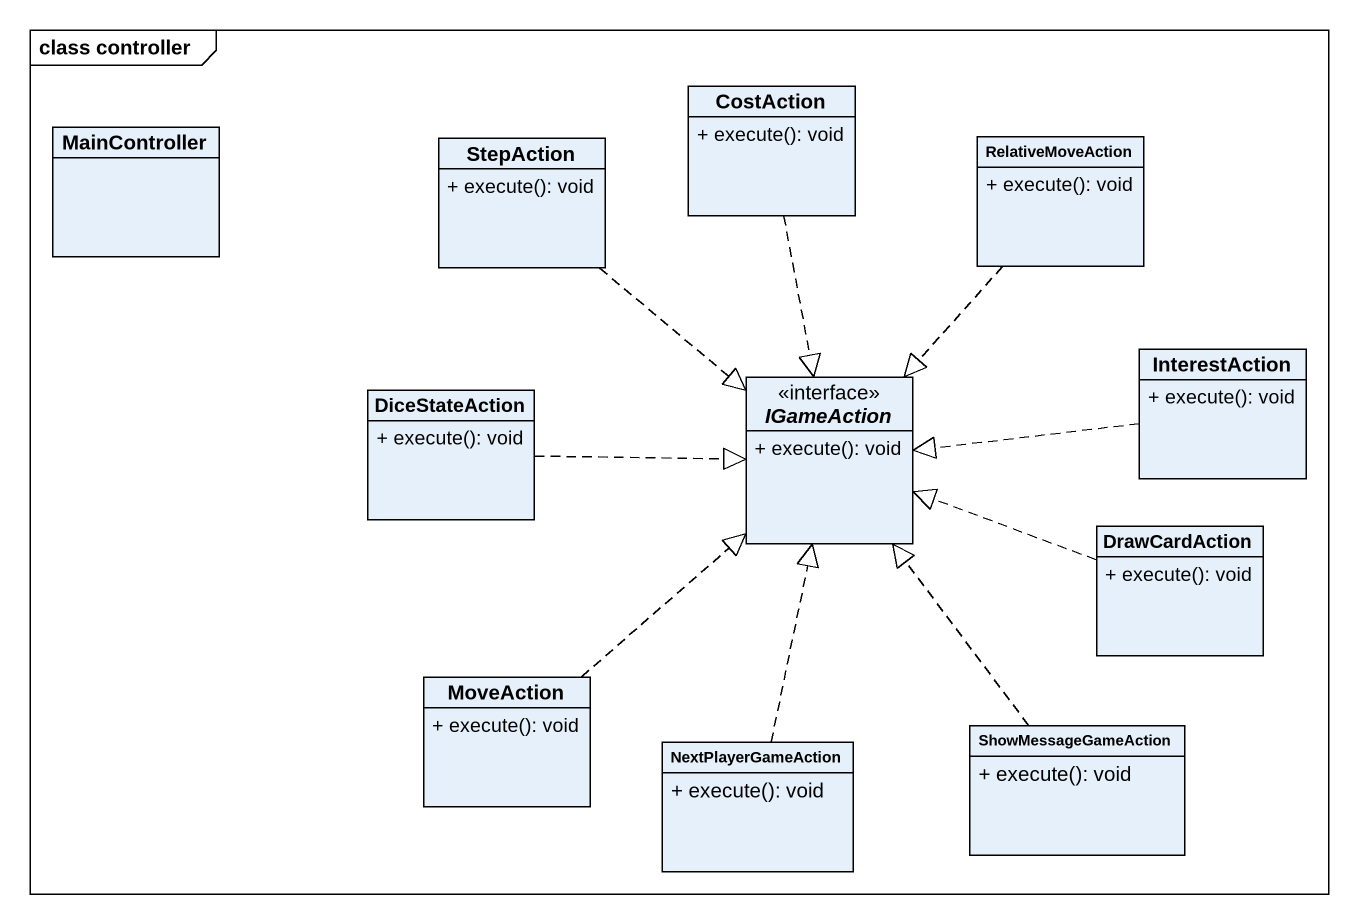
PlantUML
@startuml
mainframe class controller
hide circle
hide empty members
skinparam classAttributeIconSize 0
class CostAction {
  + execute(): void
}
class MainController
class StepAction {
  + execute(): void
}
class RelativeMoveAction {
  + execute(): void
}
class DiceStateAction {
  + execute(): void
}
interface IGameAction {
  + execute(): void
}
class InterestAction {
  + execute(): void
}
class DrawCardAction {
  + execute(): void
}
class MoveAction {
  + execute(): void
}
class NextPlayerGameAction {
  + execute(): void
}
class ShowMessageGameAction {
  + execute(): void
}
CostAction ..|> IGameAction
StepAction ..|> IGameAction
RelativeMoveAction ..|> IGameAction
DiceStateAction .right.|> IGameAction
InterestAction .left.|> IGameAction
DrawCardAction .left.|> IGameAction
MoveAction .up.|> IGameAction
NextPlayerGameAction .up.|> IGameAction
ShowMessageGameAction .up.|> IGameAction
@enduml
